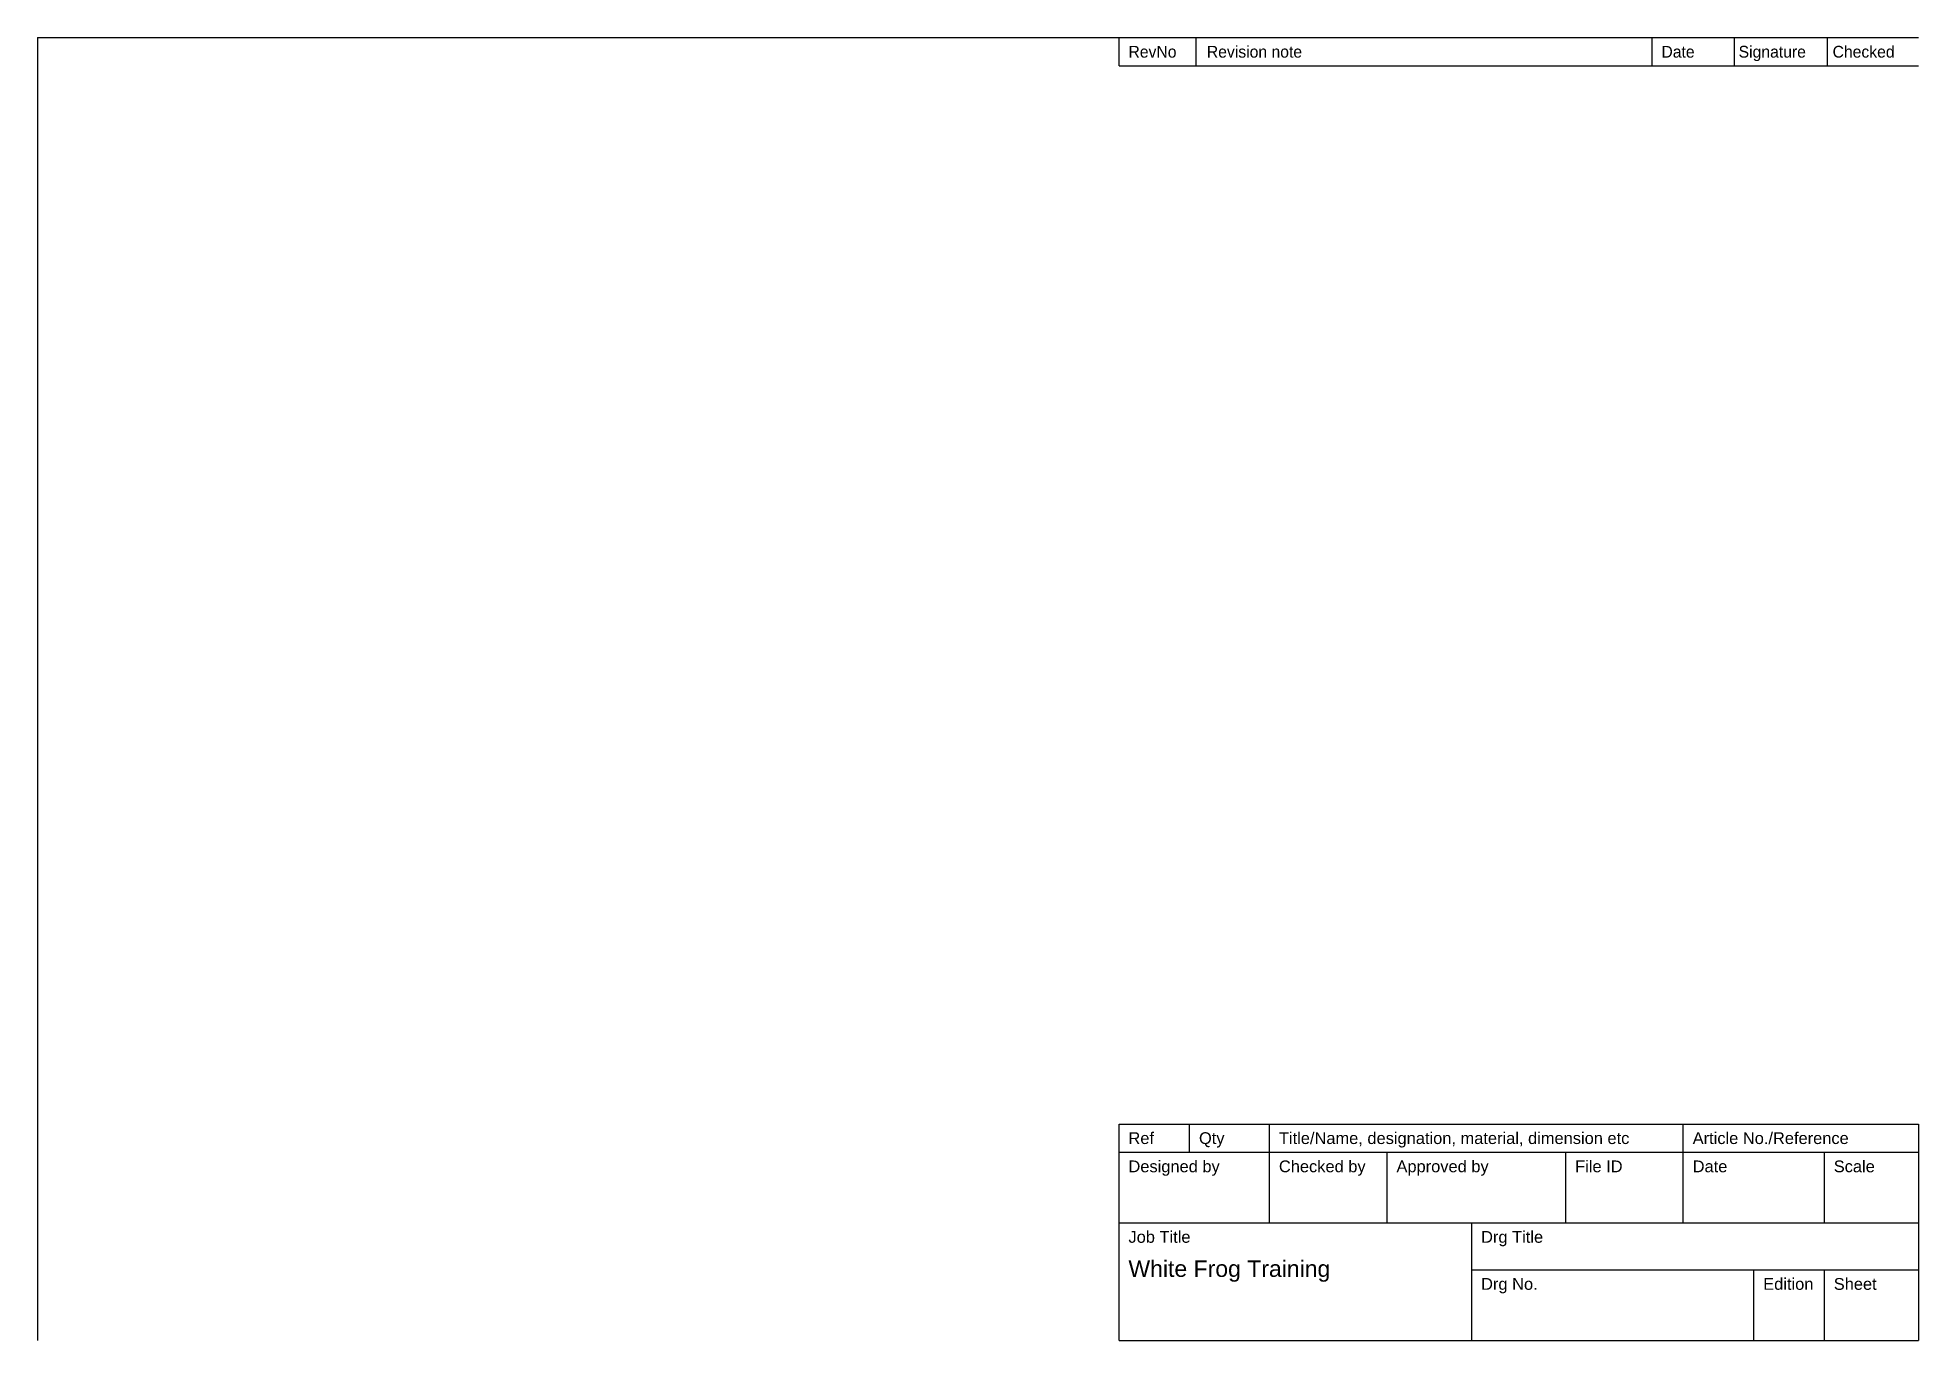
# Model space of a CAD drawing. Header units: millimetres. Extents: x -92353 to 29056, y -26186 to 10516.
# Drawn here: x -92353 to -91953, y -12472 to -12195 of the extents above.
import ezdxf
from ezdxf.enums import TextEntityAlignment as Align

# ---------------------------------------------------------------- set-up
doc = ezdxf.new("R2010")
doc.units = ezdxf.units.MM
doc.layers.add('Border', color=7, linetype='Continuous')
doc.layers.add('Titleblock', color=7, linetype='Continuous')
doc.styles.add('WF-3.5', font='arial.ttf', dxfattribs={"height": 3.5})

msp = doc.modelspace()

# ---------------------------------------------------------------- linework, layer by layer
at = {"layer": 'Border'}
for q in [(-91953, -12195), (-92353, -12472)]:
    msp.add_line((-92353, -12195), q, dxfattribs=at)
at = {"layer": 'Titleblock'}
for p, q in [((-92123, -12201), (-92123, -12195)), ((-92106.59, -12201), (-92106.59, -12195)), ((-92009.65, -12201), (-92009.65, -12195)), ((-91992.11, -12201), (-91992.11, -12195)), ((-91972.33, -12201), (-91972.33, -12195)), ((-92123, -12201), (-91953, -12201)), ((-92108, -12432), (-92108, -12426)), ((-92091, -12432), (-92091, -12426)), ((-92003, -12432), (-92003, -12426))]:
    msp.add_line(p, q, dxfattribs=at)
at = {"layer": 'Titleblock', "lineweight": 30}
for p, q in [((-92123, -12432), (-92123, -12426)), ((-92123, -12426), (-91953, -12426)), ((-91953, -12426), (-91953, -12472)), ((-92123, -12472), (-92123, -12432)), ((-92123, -12432), (-91953, -12432)), ((-92091, -12447), (-92091, -12432)), ((-92066, -12447), (-92066, -12432)), ((-92028, -12447), (-92028, -12432)), ((-92003, -12447), (-92003, -12432)), ((-91973, -12447), (-91973, -12432)), ((-92123, -12447), (-91953, -12447)), ((-92048, -12472), (-92048, -12447)), ((-92048, -12457), (-91953, -12457)), ((-91988, -12472), (-91988, -12457)), ((-91973, -12472), (-91973, -12457)), ((-92123, -12472), (-91953, -12472))]:
    msp.add_line(p, q, dxfattribs=at)

# ---------------------------------------------------------------- texts
at = {"layer": 'Titleblock'}
for s, p in [('RevNo', (-92121, -12198)), ('Revision note', (-92104.33, -12198)), ('Date', (-92007.65, -12198)), ('Signature', (-91991.23, -12198)), ('Checked', (-91971.25, -12198))]:
    msp.add_text(s, height=2.5, dxfattribs=at).set_placement(p, align=Align.MIDDLE_LEFT)
at = {"layer": 'Titleblock', "style": 'WF-3.5'}
for s, p in [('Ref', (-92121, -12429)), ('Qty', (-92106, -12429)), ('Title/Name, designation, material, dimension etc', (-92089, -12429)), ('Article No./Reference', (-92001, -12429)), ('Designed by', (-92121, -12435)), ('Checked by', (-92089, -12435)), ('Approved by', (-92064, -12435)), ('File ID', (-92026, -12435)), ('Date', (-92001, -12435)), ('Scale', (-91971, -12435)), ('Job Title', (-92121, -12450)), ('Drg Title', (-92046, -12450)), ('Drg No.', (-92046, -12460)), ('Edition', (-91986, -12460)), ('Sheet', (-91971, -12460))]:
    msp.add_text(s, height=2.5, dxfattribs=at).set_placement(p, align=Align.MIDDLE_LEFT)
at = {"layer": 'Titleblock', "insert": (-92121, -12455), "char_height": 3.5, "width": 43, "attachment_point": 1, "style": 'WF-3.5'}
msp.add_mtext('White Frog Training', dxfattribs=at)

doc.saveas('drawing.dxf')
